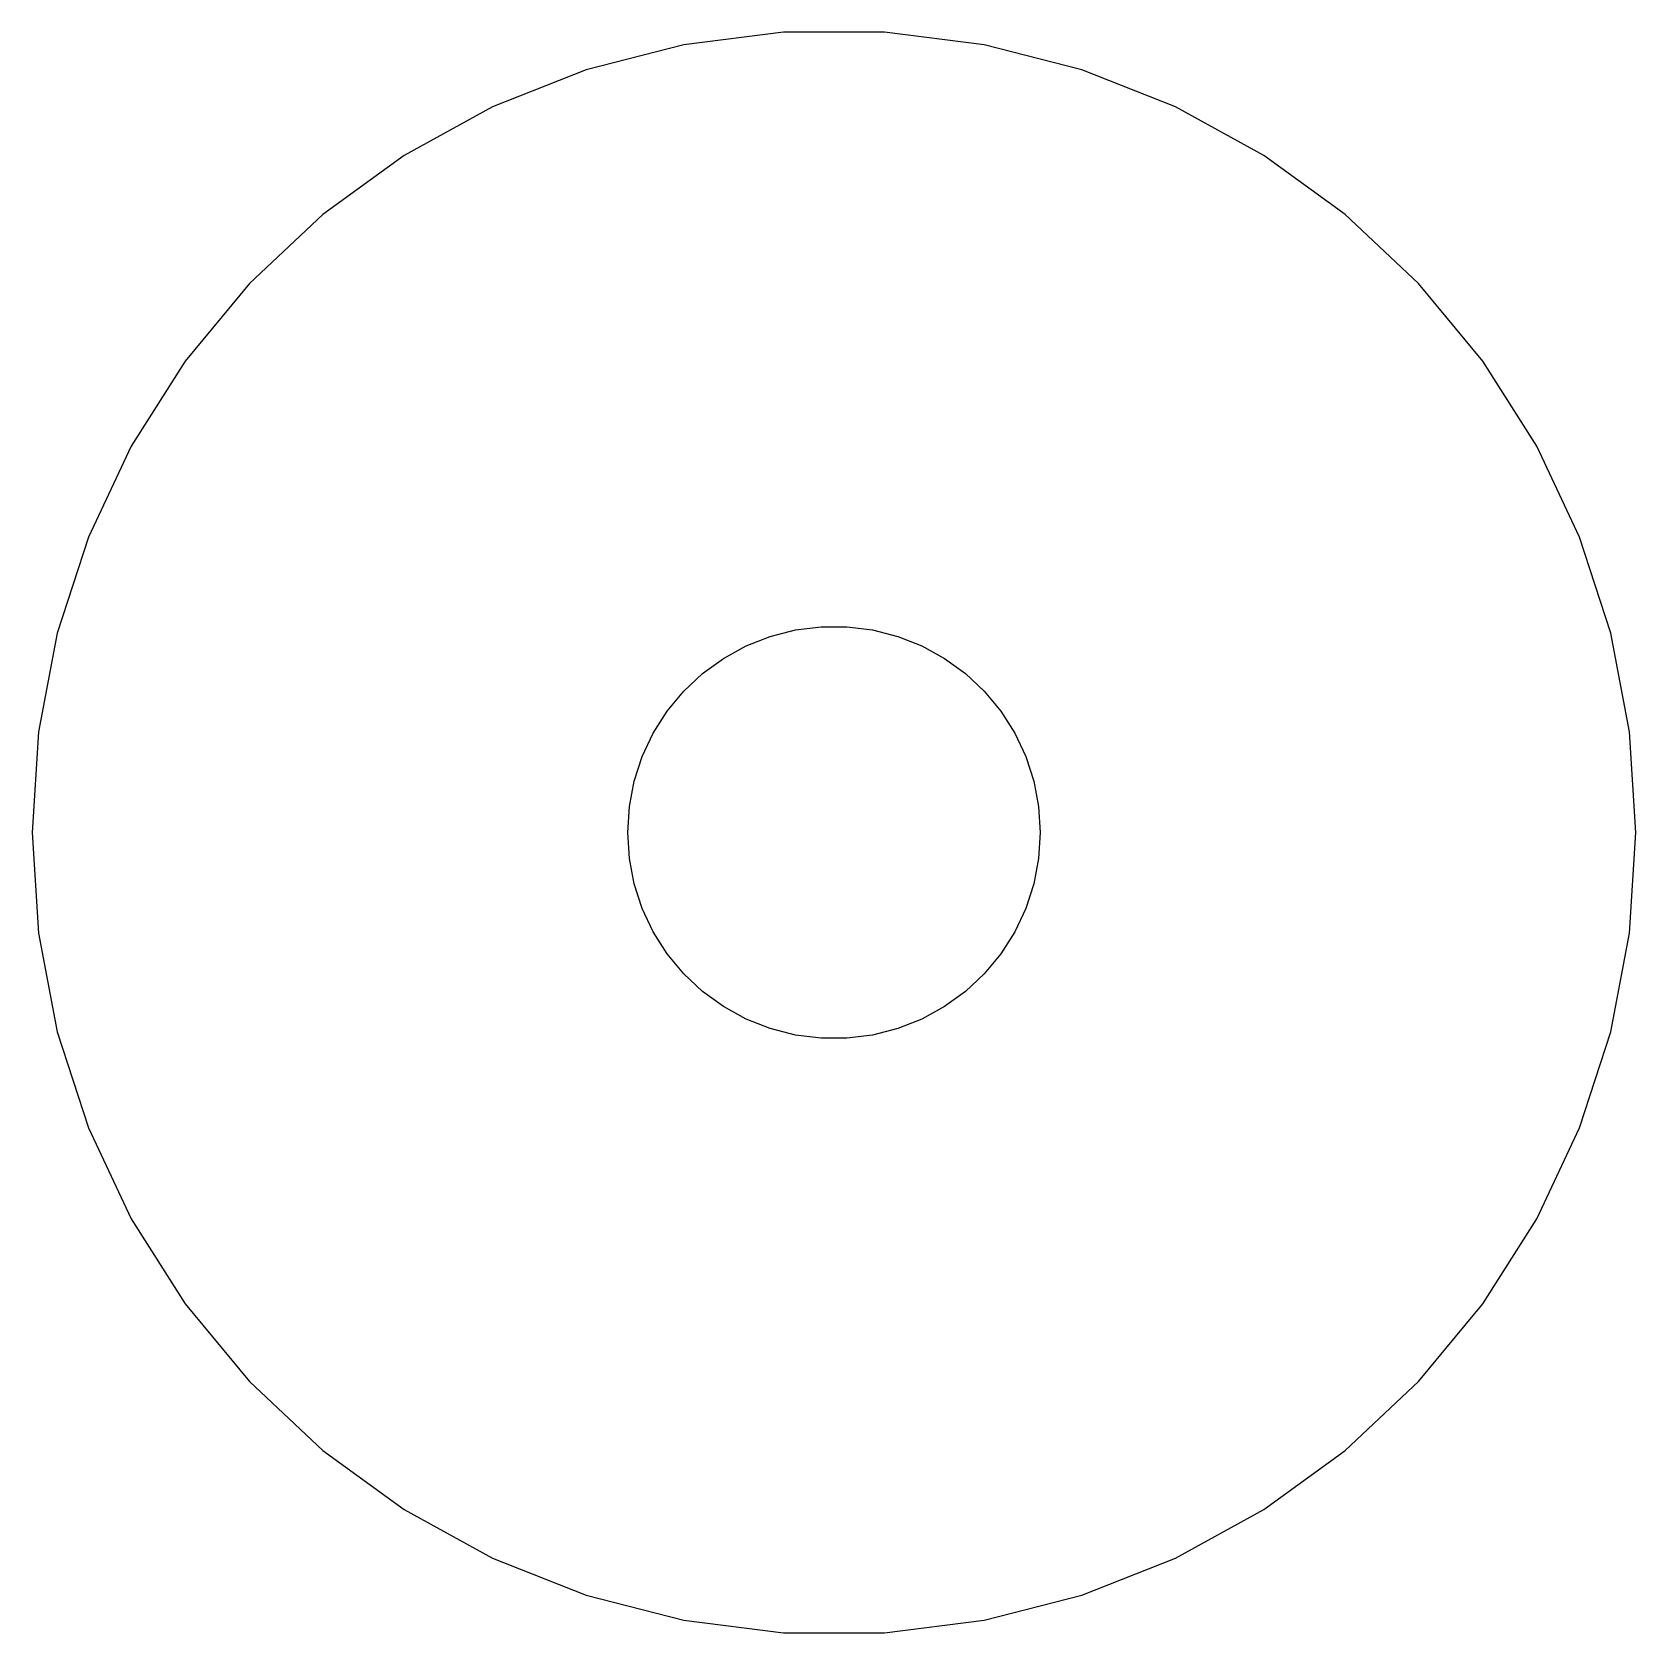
# Model space of a CAD drawing. Header units: metres. Extents: x -7 to 7, y -7 to 7.
import ezdxf

# ---------------------------------------------------------------- set-up
doc = ezdxf.new("R2010")
doc.units = ezdxf.units.M

msp = doc.modelspace()

# ---------------------------------------------------------------- linework, layer by layer
for p, q in [((-1.31166, 6.87601), (-2.16312, 6.65739)), ((-0.439529, 6.98618), (-1.31166, 6.87601)), ((0.439529, 6.98618), (-0.439529, 6.98618)), ((1.31166, 6.87601), (0.439529, 6.98618)), ((2.16312, 6.65739), (1.31166, 6.87601)), ((-2.16312, 6.65739), (-2.98045, 6.33379)), ((2.98045, 6.33379), (2.16312, 6.65739)), ((-2.98045, 6.33379), (-3.75078, 5.91029)), ((3.75078, 5.91029), (2.98045, 6.33379)), ((-3.75078, 5.91029), (-4.46196, 5.39359)), ((4.46196, 5.39359), (3.75078, 5.91029)), ((-4.46196, 5.39359), (-5.10277, 4.79182)), ((5.10277, 4.79182), (4.46196, 5.39359)), ((-5.10277, 4.79182), (-5.66312, 4.11449)), ((5.66312, 4.11449), (5.10277, 4.79182)), ((-5.66312, 4.11449), (-6.13414, 3.37227)), ((6.13414, 3.37227), (5.66312, 4.11449)), ((-6.13414, 3.37227), (-6.50842, 2.57686)), ((6.50842, 2.57686), (6.13414, 3.37227)), ((-6.50842, 2.57686), (-6.78008, 1.74081)), ((6.78008, 1.74081), (6.50842, 2.57686)), ((-6.78008, 1.74081), (-6.94479, 0.877319)), ((-0.766388, 1.62868), (-0.556229, 1.7119)), ((-0.556229, 1.7119), (-0.33728, 1.76811)), ((-0.33728, 1.76811), (-0.113022, 1.79645)), ((-0.113022, 1.79645), (0.113022, 1.79645)), ((0.113022, 1.79645), (0.33728, 1.76811)), ((0.33728, 1.76811), (0.556229, 1.7119)), ((0.556229, 1.7119), (0.766388, 1.62868)), ((6.94479, 0.877319), (6.78008, 1.74081)), ((-0.964478, 1.51978), (-0.766388, 1.62868)), ((0.766388, 1.62868), (0.964478, 1.51978)), ((-1.14735, 1.38692), (-0.964478, 1.51978)), ((0.964478, 1.51978), (1.14735, 1.38692)), ((-1.31213, 1.23218), (-1.14735, 1.38692)), ((1.14735, 1.38692), (1.31213, 1.23218)), ((-1.45622, 1.058), (-1.31213, 1.23218)), ((1.31213, 1.23218), (1.45622, 1.058)), ((-1.57735, 0.867142), (-1.45622, 1.058)), ((1.45622, 1.058), (1.57735, 0.867142)), ((-6.94479, 0.877319), (-7, 0)), ((-1.67358, 0.662613), (-1.57735, 0.867142)), ((1.57735, 0.867142), (1.67358, 0.662613)), ((7, 0), (6.94479, 0.877319)), ((-1.74344, 0.447632), (-1.67358, 0.662613)), ((1.67358, 0.662613), (1.74344, 0.447632)), ((-1.7858, 0.225586), (-1.74344, 0.447632)), ((1.74344, 0.447632), (1.7858, 0.225586)), ((-1.79999, 0), (-1.7858, 0.225586)), ((1.7858, 0.225586), (1.79999, 0)), ((-7, 0), (-6.94479, -0.877319)), ((-1.7858, -0.225586), (-1.79999, 0)), ((1.79999, 0), (1.7858, -0.225586)), ((6.94479, -0.877319), (7, 0)), ((-1.74344, -0.447632), (-1.7858, -0.225586)), ((1.7858, -0.225586), (1.74344, -0.447632)), ((-1.67358, -0.662613), (-1.74344, -0.447632)), ((1.74344, -0.447632), (1.67358, -0.662613)), ((-1.57735, -0.867142), (-1.67358, -0.662613)), ((1.67358, -0.662613), (1.57735, -0.867142)), ((-6.94479, -0.877319), (-6.78008, -1.74081)), ((-1.45622, -1.058), (-1.57735, -0.867142)), ((1.57735, -0.867142), (1.45622, -1.058)), ((6.78008, -1.74081), (6.94479, -0.877319)), ((-1.31213, -1.23218), (-1.45622, -1.058)), ((1.45622, -1.058), (1.31213, -1.23218)), ((-1.14735, -1.38692), (-1.31213, -1.23218)), ((1.31213, -1.23218), (1.14735, -1.38692)), ((-0.964478, -1.51978), (-1.14735, -1.38692)), ((1.14735, -1.38692), (0.964478, -1.51978)), ((-0.766388, -1.62868), (-0.964478, -1.51978)), ((0.964478, -1.51978), (0.766388, -1.62868)), ((-0.556229, -1.7119), (-0.766388, -1.62868)), ((0.766388, -1.62868), (0.556229, -1.7119)), ((-6.78008, -1.74081), (-6.50842, -2.57686)), ((-0.33728, -1.76811), (-0.556229, -1.7119)), ((-0.113022, -1.79645), (-0.33728, -1.76811)), ((0.113022, -1.79645), (-0.113022, -1.79645)), ((0.33728, -1.76811), (0.113022, -1.79645)), ((0.556229, -1.7119), (0.33728, -1.76811)), ((6.50842, -2.57686), (6.78008, -1.74081)), ((-6.50842, -2.57686), (-6.13414, -3.37227)), ((6.13414, -3.37227), (6.50842, -2.57686)), ((-6.13414, -3.37227), (-5.66312, -4.11449)), ((5.66312, -4.11449), (6.13414, -3.37227)), ((-5.66312, -4.11449), (-5.10277, -4.79182)), ((5.10277, -4.79182), (5.66312, -4.11449)), ((-5.10277, -4.79182), (-4.46196, -5.39359)), ((4.46196, -5.39359), (5.10277, -4.79182)), ((-4.46196, -5.39359), (-3.75078, -5.91029)), ((3.75078, -5.91029), (4.46196, -5.39359)), ((-3.75078, -5.91029), (-2.98045, -6.33379)), ((2.98045, -6.33379), (3.75078, -5.91029)), ((-2.98045, -6.33379), (-2.16312, -6.65739)), ((2.16312, -6.65739), (2.98045, -6.33379)), ((-2.16312, -6.65739), (-1.31166, -6.87601)), ((1.31166, -6.87601), (2.16312, -6.65739)), ((-1.31166, -6.87601), (-0.439529, -6.98618)), ((-0.439529, -6.98618), (0.439529, -6.98618)), ((0.439529, -6.98618), (1.31166, -6.87601))]:
    msp.add_line(p, q)

doc.saveas('drawing.dxf')
